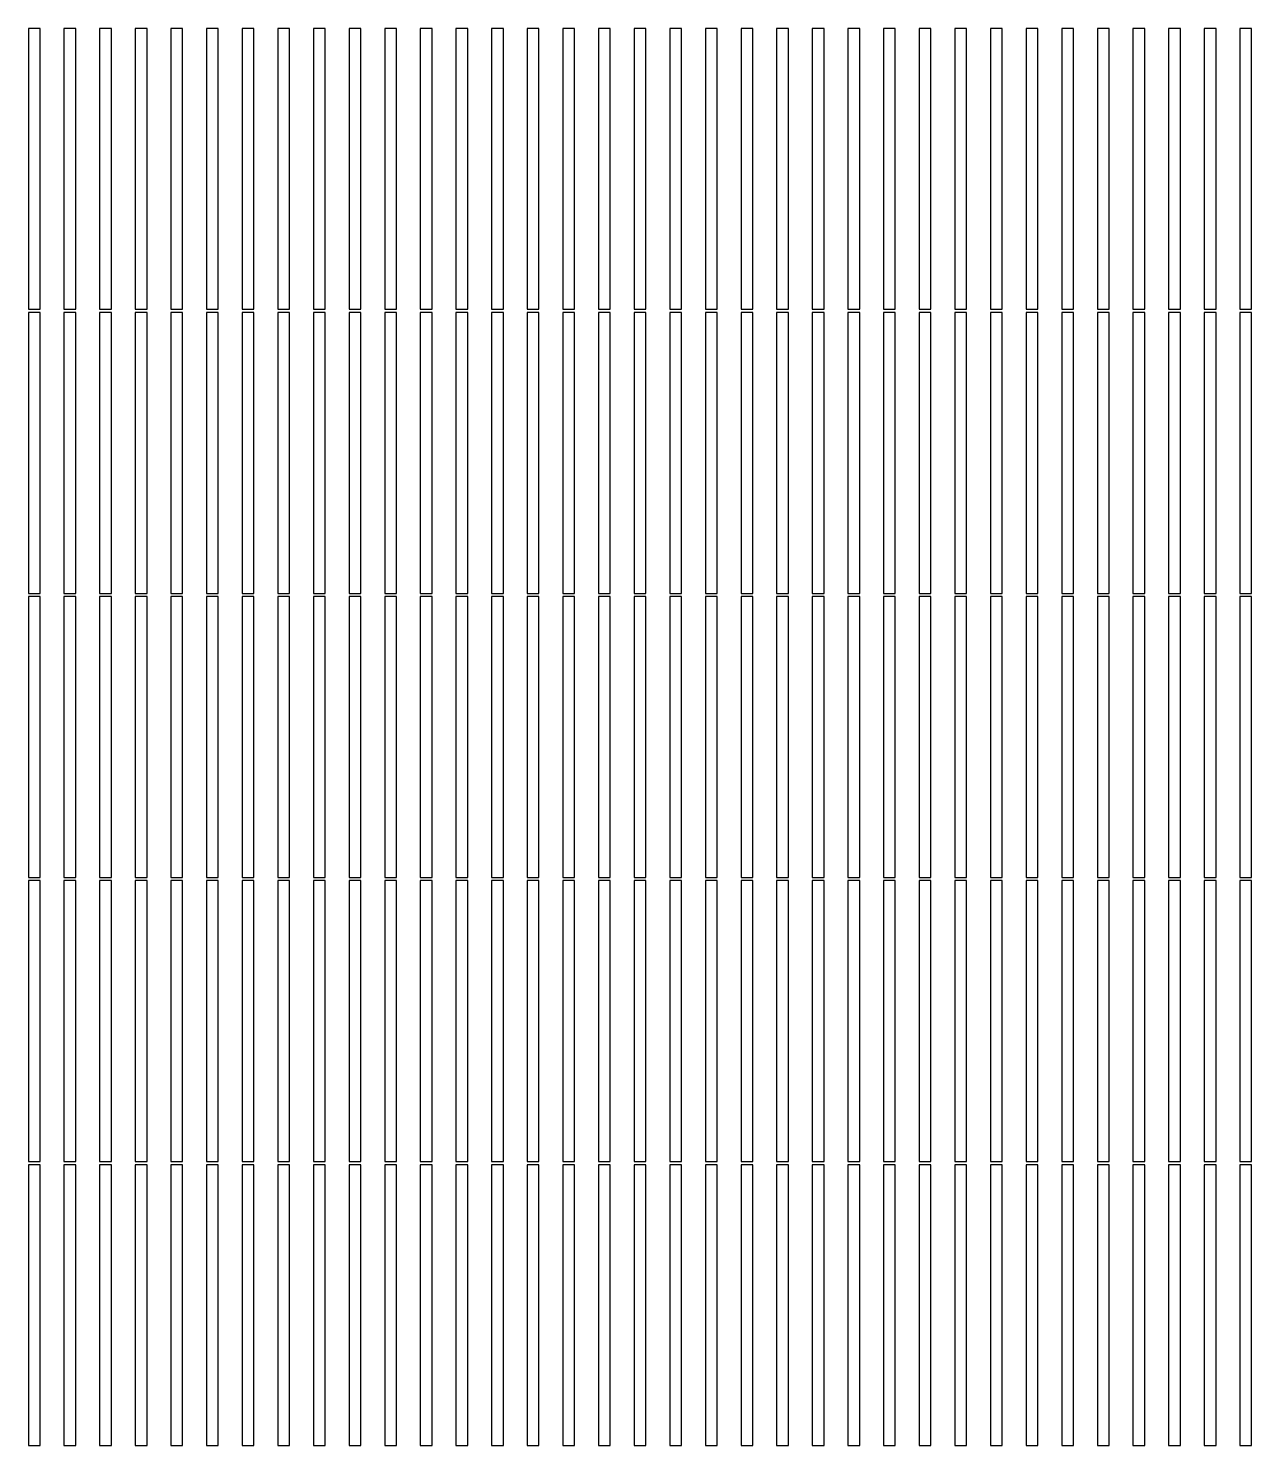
# Model space of a CAD drawing. Header units: metres. Extents: x 570524 to 572472, y 4163279 to 4164690.
# Drawn here: x 571721.6 to 571958.5, y 4164114.5 to 4164389.1 of the extents above; entities that cross this region are included whole.
import ezdxf

# ---------------------------------------------------------------- set-up
doc = ezdxf.new("R2010")
doc.units = ezdxf.units.M

msp = doc.modelspace()

# ---------------------------------------------------------------- linework, layer by layer
at = {"layer": 'PV_TABLE'}
for p, q in [((571723.839, 4164389.075), (571721.561, 4164389.075)), ((571721.561, 4164389.075), (571721.561, 4164334.645)), ((571723.839, 4164334.645), (571723.839, 4164389.075)), ((571730.739, 4164389.075), (571728.461, 4164389.075)), ((571728.461, 4164389.075), (571728.461, 4164334.645)), ((571730.739, 4164334.645), (571730.739, 4164389.075)), ((571737.649, 4164389.075), (571735.371, 4164389.075)), ((571735.371, 4164389.075), (571735.371, 4164334.645)), ((571737.649, 4164334.645), (571737.649, 4164389.075)), ((571744.549, 4164389.075), (571742.271, 4164389.075)), ((571742.271, 4164389.075), (571742.271, 4164334.645)), ((571744.549, 4164334.645), (571744.549, 4164389.075)), ((571751.449, 4164389.075), (571749.171, 4164389.075)), ((571749.171, 4164389.075), (571749.171, 4164334.645)), ((571751.449, 4164334.645), (571751.449, 4164389.075)), ((571758.349, 4164389.075), (571756.071, 4164389.075)), ((571756.071, 4164389.075), (571756.071, 4164334.645)), ((571758.349, 4164334.645), (571758.349, 4164389.075)), ((571765.259, 4164389.075), (571762.981, 4164389.075)), ((571762.981, 4164389.075), (571762.981, 4164334.645)), ((571765.259, 4164334.645), (571765.259, 4164389.075)), ((571772.159, 4164389.075), (571769.881, 4164389.075)), ((571769.881, 4164389.075), (571769.881, 4164334.645)), ((571772.159, 4164334.645), (571772.159, 4164389.075)), ((571779.059, 4164389.075), (571776.781, 4164389.075)), ((571776.781, 4164389.075), (571776.781, 4164334.645)), ((571779.059, 4164334.645), (571779.059, 4164389.075)), ((571785.969, 4164389.075), (571783.691, 4164389.075)), ((571783.691, 4164389.075), (571783.691, 4164334.645)), ((571785.969, 4164334.645), (571785.969, 4164389.075)), ((571792.869, 4164389.075), (571790.591, 4164389.075)), ((571790.591, 4164389.075), (571790.591, 4164334.645)), ((571792.869, 4164334.645), (571792.869, 4164389.075)), ((571799.769, 4164389.075), (571797.491, 4164389.075)), ((571797.491, 4164389.075), (571797.491, 4164334.645)), ((571799.769, 4164334.645), (571799.769, 4164389.075)), ((571806.679, 4164389.075), (571804.401, 4164389.075)), ((571804.401, 4164389.075), (571804.401, 4164334.645)), ((571806.679, 4164334.645), (571806.679, 4164389.075)), ((571813.579, 4164389.075), (571811.301, 4164389.075)), ((571811.301, 4164389.075), (571811.301, 4164334.645)), ((571813.579, 4164334.645), (571813.579, 4164389.075)), ((571820.479, 4164389.075), (571818.201, 4164389.075)), ((571818.201, 4164389.075), (571818.201, 4164334.645)), ((571820.479, 4164334.645), (571820.479, 4164389.075)), ((571827.379, 4164389.075), (571825.101, 4164389.075)), ((571825.101, 4164389.075), (571825.101, 4164334.645)), ((571827.379, 4164334.645), (571827.379, 4164389.075)), ((571834.289, 4164389.075), (571832.011, 4164389.075)), ((571832.011, 4164389.075), (571832.011, 4164334.645)), ((571834.289, 4164334.645), (571834.289, 4164389.075)), ((571841.189, 4164389.075), (571838.911, 4164389.075)), ((571838.911, 4164389.075), (571838.911, 4164334.645)), ((571841.189, 4164334.645), (571841.189, 4164389.075)), ((571848.089, 4164389.075), (571845.811, 4164389.075)), ((571845.811, 4164389.075), (571845.811, 4164334.645)), ((571848.089, 4164334.645), (571848.089, 4164389.075)), ((571854.999, 4164389.075), (571852.721, 4164389.075)), ((571852.721, 4164389.075), (571852.721, 4164334.645)), ((571854.999, 4164334.645), (571854.999, 4164389.075)), ((571861.899, 4164389.075), (571859.621, 4164389.075)), ((571859.621, 4164389.075), (571859.621, 4164334.645)), ((571861.899, 4164334.645), (571861.899, 4164389.075)), ((571868.799, 4164389.075), (571866.521, 4164389.075)), ((571866.521, 4164389.075), (571866.521, 4164334.645)), ((571868.799, 4164334.645), (571868.799, 4164389.075)), ((571875.709, 4164389.075), (571873.431, 4164389.075)), ((571873.431, 4164389.075), (571873.431, 4164334.645)), ((571875.709, 4164334.645), (571875.709, 4164389.075)), ((571882.609, 4164389.075), (571880.331, 4164389.075)), ((571880.331, 4164389.075), (571880.331, 4164334.645)), ((571882.609, 4164334.645), (571882.609, 4164389.075)), ((571889.509, 4164389.075), (571887.231, 4164389.075)), ((571887.231, 4164389.075), (571887.231, 4164334.645)), ((571889.509, 4164334.645), (571889.509, 4164389.075)), ((571896.409, 4164389.075), (571894.131, 4164389.075)), ((571894.131, 4164389.075), (571894.131, 4164334.645)), ((571896.409, 4164334.645), (571896.409, 4164389.075)), ((571903.319, 4164389.075), (571901.041, 4164389.075)), ((571901.041, 4164389.075), (571901.041, 4164334.645)), ((571903.319, 4164334.645), (571903.319, 4164389.075)), ((571910.219, 4164389.075), (571907.941, 4164389.075)), ((571907.941, 4164389.075), (571907.941, 4164334.645)), ((571910.219, 4164334.645), (571910.219, 4164389.075)), ((571917.119, 4164389.075), (571914.841, 4164389.075)), ((571914.841, 4164389.075), (571914.841, 4164334.645)), ((571917.119, 4164334.645), (571917.119, 4164389.075)), ((571924.029, 4164389.075), (571921.751, 4164389.075)), ((571921.751, 4164389.075), (571921.751, 4164334.645)), ((571924.029, 4164334.645), (571924.029, 4164389.075)), ((571930.929, 4164389.075), (571928.651, 4164389.075)), ((571928.651, 4164389.075), (571928.651, 4164334.645)), ((571930.929, 4164334.645), (571930.929, 4164389.075)), ((571937.829, 4164389.075), (571935.551, 4164389.075)), ((571935.551, 4164389.075), (571935.551, 4164334.645)), ((571937.829, 4164334.645), (571937.829, 4164389.075)), ((571944.739, 4164389.075), (571942.461, 4164389.075)), ((571942.461, 4164389.075), (571942.461, 4164334.645)), ((571944.739, 4164334.645), (571944.739, 4164389.075)), ((571951.639, 4164389.075), (571949.361, 4164389.075)), ((571949.361, 4164389.075), (571949.361, 4164334.645)), ((571951.639, 4164334.645), (571951.639, 4164389.075)), ((571958.539, 4164389.075), (571956.261, 4164389.075)), ((571956.261, 4164389.075), (571956.261, 4164334.645)), ((571958.539, 4164334.645), (571958.539, 4164389.075)), ((571721.561, 4164334.645), (571723.839, 4164334.645)), ((571723.839, 4164334.045), (571721.561, 4164334.045)), ((571721.561, 4164334.045), (571721.561, 4164279.615)), ((571723.839, 4164279.615), (571723.839, 4164334.045)), ((571728.461, 4164334.645), (571730.739, 4164334.645)), ((571730.739, 4164334.045), (571728.461, 4164334.045)), ((571728.461, 4164334.045), (571728.461, 4164279.615)), ((571730.739, 4164279.615), (571730.739, 4164334.045)), ((571735.371, 4164334.645), (571737.649, 4164334.645)), ((571737.649, 4164334.045), (571735.371, 4164334.045)), ((571735.371, 4164334.045), (571735.371, 4164279.615)), ((571737.649, 4164279.615), (571737.649, 4164334.045)), ((571742.271, 4164334.645), (571744.549, 4164334.645)), ((571744.549, 4164334.045), (571742.271, 4164334.045)), ((571742.271, 4164334.045), (571742.271, 4164279.615)), ((571744.549, 4164279.615), (571744.549, 4164334.045)), ((571749.171, 4164334.645), (571751.449, 4164334.645)), ((571751.449, 4164334.045), (571749.171, 4164334.045)), ((571749.171, 4164334.045), (571749.171, 4164279.615)), ((571751.449, 4164279.615), (571751.449, 4164334.045)), ((571756.071, 4164334.645), (571758.349, 4164334.645)), ((571758.349, 4164334.045), (571756.071, 4164334.045)), ((571756.071, 4164334.045), (571756.071, 4164279.615)), ((571758.349, 4164279.615), (571758.349, 4164334.045)), ((571762.981, 4164334.645), (571765.259, 4164334.645)), ((571765.259, 4164334.045), (571762.981, 4164334.045)), ((571762.981, 4164334.045), (571762.981, 4164279.615)), ((571765.259, 4164279.615), (571765.259, 4164334.045)), ((571769.881, 4164334.645), (571772.159, 4164334.645)), ((571772.159, 4164334.045), (571769.881, 4164334.045)), ((571769.881, 4164334.045), (571769.881, 4164279.615)), ((571772.159, 4164279.615), (571772.159, 4164334.045)), ((571776.781, 4164334.645), (571779.059, 4164334.645)), ((571779.059, 4164334.045), (571776.781, 4164334.045)), ((571776.781, 4164334.045), (571776.781, 4164279.615)), ((571779.059, 4164279.615), (571779.059, 4164334.045)), ((571783.691, 4164334.645), (571785.969, 4164334.645)), ((571785.969, 4164334.045), (571783.691, 4164334.045)), ((571783.691, 4164334.045), (571783.691, 4164279.615)), ((571785.969, 4164279.615), (571785.969, 4164334.045)), ((571790.591, 4164334.645), (571792.869, 4164334.645)), ((571792.869, 4164334.045), (571790.591, 4164334.045)), ((571790.591, 4164334.045), (571790.591, 4164279.615)), ((571792.869, 4164279.615), (571792.869, 4164334.045)), ((571797.491, 4164334.645), (571799.769, 4164334.645)), ((571799.769, 4164334.045), (571797.491, 4164334.045)), ((571797.491, 4164334.045), (571797.491, 4164279.615)), ((571799.769, 4164279.615), (571799.769, 4164334.045)), ((571804.401, 4164334.645), (571806.679, 4164334.645)), ((571806.679, 4164334.045), (571804.401, 4164334.045)), ((571804.401, 4164334.045), (571804.401, 4164279.615)), ((571806.679, 4164279.615), (571806.679, 4164334.045)), ((571811.301, 4164334.645), (571813.579, 4164334.645)), ((571813.579, 4164334.045), (571811.301, 4164334.045)), ((571811.301, 4164334.045), (571811.301, 4164279.615)), ((571813.579, 4164279.615), (571813.579, 4164334.045)), ((571818.201, 4164334.645), (571820.479, 4164334.645)), ((571820.479, 4164334.045), (571818.201, 4164334.045)), ((571818.201, 4164334.045), (571818.201, 4164279.615)), ((571820.479, 4164279.615), (571820.479, 4164334.045)), ((571825.101, 4164334.645), (571827.379, 4164334.645)), ((571827.379, 4164334.045), (571825.101, 4164334.045)), ((571825.101, 4164334.045), (571825.101, 4164279.615)), ((571827.379, 4164279.615), (571827.379, 4164334.045)), ((571832.011, 4164334.645), (571834.289, 4164334.645)), ((571834.289, 4164334.045), (571832.011, 4164334.045)), ((571832.011, 4164334.045), (571832.011, 4164279.615)), ((571834.289, 4164279.615), (571834.289, 4164334.045)), ((571838.911, 4164334.645), (571841.189, 4164334.645)), ((571841.189, 4164334.045), (571838.911, 4164334.045)), ((571838.911, 4164334.045), (571838.911, 4164279.615)), ((571841.189, 4164279.615), (571841.189, 4164334.045)), ((571845.811, 4164334.645), (571848.089, 4164334.645)), ((571848.089, 4164334.045), (571845.811, 4164334.045)), ((571845.811, 4164334.045), (571845.811, 4164279.615)), ((571848.089, 4164279.615), (571848.089, 4164334.045)), ((571852.721, 4164334.645), (571854.999, 4164334.645)), ((571854.999, 4164334.045), (571852.721, 4164334.045)), ((571852.721, 4164334.045), (571852.721, 4164279.615)), ((571854.999, 4164279.615), (571854.999, 4164334.045)), ((571859.621, 4164334.645), (571861.899, 4164334.645)), ((571861.899, 4164334.045), (571859.621, 4164334.045)), ((571859.621, 4164334.045), (571859.621, 4164279.615)), ((571861.899, 4164279.615), (571861.899, 4164334.045)), ((571866.521, 4164334.645), (571868.799, 4164334.645)), ((571868.799, 4164334.045), (571866.521, 4164334.045)), ((571866.521, 4164334.045), (571866.521, 4164279.615)), ((571868.799, 4164279.615), (571868.799, 4164334.045)), ((571873.431, 4164334.645), (571875.709, 4164334.645)), ((571875.709, 4164334.045), (571873.431, 4164334.045)), ((571873.431, 4164334.045), (571873.431, 4164279.615)), ((571875.709, 4164279.615), (571875.709, 4164334.045)), ((571880.331, 4164334.645), (571882.609, 4164334.645)), ((571882.609, 4164334.045), (571880.331, 4164334.045)), ((571880.331, 4164334.045), (571880.331, 4164279.615)), ((571882.609, 4164279.615), (571882.609, 4164334.045)), ((571887.231, 4164334.645), (571889.509, 4164334.645)), ((571889.509, 4164334.045), (571887.231, 4164334.045)), ((571887.231, 4164334.045), (571887.231, 4164279.615)), ((571889.509, 4164279.615), (571889.509, 4164334.045)), ((571894.131, 4164334.645), (571896.409, 4164334.645)), ((571896.409, 4164334.045), (571894.131, 4164334.045)), ((571894.131, 4164334.045), (571894.131, 4164279.615)), ((571896.409, 4164279.615), (571896.409, 4164334.045)), ((571901.041, 4164334.645), (571903.319, 4164334.645)), ((571903.319, 4164334.045), (571901.041, 4164334.045)), ((571901.041, 4164334.045), (571901.041, 4164279.615)), ((571903.319, 4164279.615), (571903.319, 4164334.045)), ((571907.941, 4164334.645), (571910.219, 4164334.645)), ((571910.219, 4164334.045), (571907.941, 4164334.045)), ((571907.941, 4164334.045), (571907.941, 4164279.615)), ((571910.219, 4164279.615), (571910.219, 4164334.045)), ((571914.841, 4164334.645), (571917.119, 4164334.645)), ((571917.119, 4164334.045), (571914.841, 4164334.045)), ((571914.841, 4164334.045), (571914.841, 4164279.615)), ((571917.119, 4164279.615), (571917.119, 4164334.045)), ((571921.751, 4164334.645), (571924.029, 4164334.645)), ((571924.029, 4164334.045), (571921.751, 4164334.045)), ((571921.751, 4164334.045), (571921.751, 4164279.615)), ((571924.029, 4164279.615), (571924.029, 4164334.045)), ((571928.651, 4164334.645), (571930.929, 4164334.645)), ((571930.929, 4164334.045), (571928.651, 4164334.045)), ((571928.651, 4164334.045), (571928.651, 4164279.615)), ((571930.929, 4164279.615), (571930.929, 4164334.045)), ((571935.551, 4164334.645), (571937.829, 4164334.645)), ((571937.829, 4164334.045), (571935.551, 4164334.045)), ((571935.551, 4164334.045), (571935.551, 4164279.615)), ((571937.829, 4164279.615), (571937.829, 4164334.045)), ((571942.461, 4164334.645), (571944.739, 4164334.645)), ((571944.739, 4164334.045), (571942.461, 4164334.045)), ((571942.461, 4164334.045), (571942.461, 4164279.615)), ((571944.739, 4164279.615), (571944.739, 4164334.045)), ((571949.361, 4164334.645), (571951.639, 4164334.645)), ((571951.639, 4164334.045), (571949.361, 4164334.045)), ((571949.361, 4164334.045), (571949.361, 4164279.615)), ((571951.639, 4164279.615), (571951.639, 4164334.045)), ((571956.261, 4164334.645), (571958.539, 4164334.645)), ((571958.539, 4164334.045), (571956.261, 4164334.045)), ((571956.261, 4164334.045), (571956.261, 4164279.615)), ((571958.539, 4164279.615), (571958.539, 4164334.045)), ((571721.561, 4164279.615), (571723.839, 4164279.615)), ((571723.839, 4164279.015), (571721.561, 4164279.015)), ((571721.561, 4164279.015), (571721.561, 4164224.585)), ((571723.839, 4164224.585), (571723.839, 4164279.015)), ((571728.461, 4164279.615), (571730.739, 4164279.615)), ((571730.739, 4164279.015), (571728.461, 4164279.015)), ((571728.461, 4164279.015), (571728.461, 4164224.585)), ((571730.739, 4164224.585), (571730.739, 4164279.015)), ((571735.371, 4164279.615), (571737.649, 4164279.615)), ((571737.649, 4164279.015), (571735.371, 4164279.015)), ((571735.371, 4164279.015), (571735.371, 4164224.585)), ((571737.649, 4164224.585), (571737.649, 4164279.015)), ((571742.271, 4164279.615), (571744.549, 4164279.615)), ((571744.549, 4164279.015), (571742.271, 4164279.015)), ((571742.271, 4164279.015), (571742.271, 4164224.585)), ((571744.549, 4164224.585), (571744.549, 4164279.015)), ((571749.171, 4164279.615), (571751.449, 4164279.615)), ((571751.449, 4164279.015), (571749.171, 4164279.015)), ((571749.171, 4164279.015), (571749.171, 4164224.585)), ((571751.449, 4164224.585), (571751.449, 4164279.015)), ((571756.071, 4164279.615), (571758.349, 4164279.615)), ((571758.349, 4164279.015), (571756.071, 4164279.015)), ((571756.071, 4164279.015), (571756.071, 4164224.585)), ((571758.349, 4164224.585), (571758.349, 4164279.015)), ((571762.981, 4164279.615), (571765.259, 4164279.615)), ((571765.259, 4164279.015), (571762.981, 4164279.015)), ((571762.981, 4164279.015), (571762.981, 4164224.585)), ((571765.259, 4164224.585), (571765.259, 4164279.015)), ((571769.881, 4164279.615), (571772.159, 4164279.615)), ((571772.159, 4164279.015), (571769.881, 4164279.015)), ((571769.881, 4164279.015), (571769.881, 4164224.585)), ((571772.159, 4164224.585), (571772.159, 4164279.015)), ((571776.781, 4164279.615), (571779.059, 4164279.615)), ((571779.059, 4164279.015), (571776.781, 4164279.015)), ((571776.781, 4164279.015), (571776.781, 4164224.585)), ((571779.059, 4164224.585), (571779.059, 4164279.015)), ((571783.691, 4164279.615), (571785.969, 4164279.615)), ((571785.969, 4164279.015), (571783.691, 4164279.015)), ((571783.691, 4164279.015), (571783.691, 4164224.585)), ((571785.969, 4164224.585), (571785.969, 4164279.015)), ((571790.591, 4164279.615), (571792.869, 4164279.615)), ((571792.869, 4164279.015), (571790.591, 4164279.015)), ((571790.591, 4164279.015), (571790.591, 4164224.585)), ((571792.869, 4164224.585), (571792.869, 4164279.015)), ((571797.491, 4164279.615), (571799.769, 4164279.615)), ((571799.769, 4164279.015), (571797.491, 4164279.015)), ((571797.491, 4164279.015), (571797.491, 4164224.585)), ((571799.769, 4164224.585), (571799.769, 4164279.015)), ((571804.401, 4164279.615), (571806.679, 4164279.615)), ((571806.679, 4164279.015), (571804.401, 4164279.015)), ((571804.401, 4164279.015), (571804.401, 4164224.585)), ((571806.679, 4164224.585), (571806.679, 4164279.015)), ((571811.301, 4164279.615), (571813.579, 4164279.615)), ((571813.579, 4164279.015), (571811.301, 4164279.015)), ((571811.301, 4164279.015), (571811.301, 4164224.585)), ((571813.579, 4164224.585), (571813.579, 4164279.015)), ((571818.201, 4164279.615), (571820.479, 4164279.615)), ((571820.479, 4164279.015), (571818.201, 4164279.015)), ((571818.201, 4164279.015), (571818.201, 4164224.585)), ((571820.479, 4164224.585), (571820.479, 4164279.015)), ((571825.101, 4164279.615), (571827.379, 4164279.615)), ((571827.379, 4164279.015), (571825.101, 4164279.015)), ((571825.101, 4164279.015), (571825.101, 4164224.585)), ((571827.379, 4164224.585), (571827.379, 4164279.015)), ((571832.011, 4164279.615), (571834.289, 4164279.615)), ((571834.289, 4164279.015), (571832.011, 4164279.015)), ((571832.011, 4164279.015), (571832.011, 4164224.585)), ((571834.289, 4164224.585), (571834.289, 4164279.015)), ((571838.911, 4164279.615), (571841.189, 4164279.615)), ((571841.189, 4164279.015), (571838.911, 4164279.015)), ((571838.911, 4164279.015), (571838.911, 4164224.585)), ((571841.189, 4164224.585), (571841.189, 4164279.015)), ((571845.811, 4164279.615), (571848.089, 4164279.615)), ((571848.089, 4164279.015), (571845.811, 4164279.015)), ((571845.811, 4164279.015), (571845.811, 4164224.585)), ((571848.089, 4164224.585), (571848.089, 4164279.015)), ((571852.721, 4164279.615), (571854.999, 4164279.615)), ((571854.999, 4164279.015), (571852.721, 4164279.015)), ((571852.721, 4164279.015), (571852.721, 4164224.585)), ((571854.999, 4164224.585), (571854.999, 4164279.015)), ((571859.621, 4164279.615), (571861.899, 4164279.615)), ((571861.899, 4164279.015), (571859.621, 4164279.015)), ((571859.621, 4164279.015), (571859.621, 4164224.585)), ((571861.899, 4164224.585), (571861.899, 4164279.015)), ((571866.521, 4164279.615), (571868.799, 4164279.615)), ((571868.799, 4164279.015), (571866.521, 4164279.015)), ((571866.521, 4164279.015), (571866.521, 4164224.585)), ((571868.799, 4164224.585), (571868.799, 4164279.015)), ((571873.431, 4164279.615), (571875.709, 4164279.615)), ((571875.709, 4164279.015), (571873.431, 4164279.015)), ((571873.431, 4164279.015), (571873.431, 4164224.585)), ((571875.709, 4164224.585), (571875.709, 4164279.015)), ((571880.331, 4164279.615), (571882.609, 4164279.615)), ((571882.609, 4164279.015), (571880.331, 4164279.015)), ((571880.331, 4164279.015), (571880.331, 4164224.585)), ((571882.609, 4164224.585), (571882.609, 4164279.015)), ((571887.231, 4164279.615), (571889.509, 4164279.615)), ((571889.509, 4164279.015), (571887.231, 4164279.015)), ((571887.231, 4164279.015), (571887.231, 4164224.585)), ((571889.509, 4164224.585), (571889.509, 4164279.015)), ((571894.131, 4164279.615), (571896.409, 4164279.615)), ((571896.409, 4164279.015), (571894.131, 4164279.015)), ((571894.131, 4164279.015), (571894.131, 4164224.585)), ((571896.409, 4164224.585), (571896.409, 4164279.015)), ((571901.041, 4164279.615), (571903.319, 4164279.615)), ((571903.319, 4164279.015), (571901.041, 4164279.015)), ((571901.041, 4164279.015), (571901.041, 4164224.585)), ((571903.319, 4164224.585), (571903.319, 4164279.015)), ((571907.941, 4164279.615), (571910.219, 4164279.615)), ((571910.219, 4164279.015), (571907.941, 4164279.015)), ((571907.941, 4164279.015), (571907.941, 4164224.585)), ((571910.219, 4164224.585), (571910.219, 4164279.015)), ((571914.841, 4164279.615), (571917.119, 4164279.615)), ((571917.119, 4164279.015), (571914.841, 4164279.015)), ((571914.841, 4164279.015), (571914.841, 4164224.585)), ((571917.119, 4164224.585), (571917.119, 4164279.015)), ((571921.751, 4164279.615), (571924.029, 4164279.615)), ((571924.029, 4164279.015), (571921.751, 4164279.015)), ((571921.751, 4164279.015), (571921.751, 4164224.585)), ((571924.029, 4164224.585), (571924.029, 4164279.015)), ((571928.651, 4164279.615), (571930.929, 4164279.615)), ((571930.929, 4164279.015), (571928.651, 4164279.015)), ((571928.651, 4164279.015), (571928.651, 4164224.585)), ((571930.929, 4164224.585), (571930.929, 4164279.015)), ((571935.551, 4164279.615), (571937.829, 4164279.615)), ((571937.829, 4164279.015), (571935.551, 4164279.015)), ((571935.551, 4164279.015), (571935.551, 4164224.585)), ((571937.829, 4164224.585), (571937.829, 4164279.015)), ((571942.461, 4164279.615), (571944.739, 4164279.615)), ((571944.739, 4164279.015), (571942.461, 4164279.015)), ((571942.461, 4164279.015), (571942.461, 4164224.585)), ((571944.739, 4164224.585), (571944.739, 4164279.015)), ((571949.361, 4164279.615), (571951.639, 4164279.615)), ((571951.639, 4164279.015), (571949.361, 4164279.015)), ((571949.361, 4164279.015), (571949.361, 4164224.585)), ((571951.639, 4164224.585), (571951.639, 4164279.015)), ((571956.261, 4164279.615), (571958.539, 4164279.615)), ((571958.539, 4164279.015), (571956.261, 4164279.015)), ((571956.261, 4164279.015), (571956.261, 4164224.585)), ((571958.539, 4164224.585), (571958.539, 4164279.015)), ((571721.561, 4164224.585), (571723.839, 4164224.585)), ((571728.461, 4164224.585), (571730.739, 4164224.585)), ((571735.371, 4164224.585), (571737.649, 4164224.585)), ((571742.271, 4164224.585), (571744.549, 4164224.585)), ((571749.171, 4164224.585), (571751.449, 4164224.585)), ((571756.071, 4164224.585), (571758.349, 4164224.585)), ((571762.981, 4164224.585), (571765.259, 4164224.585)), ((571769.881, 4164224.585), (571772.159, 4164224.585)), ((571776.781, 4164224.585), (571779.059, 4164224.585)), ((571783.691, 4164224.585), (571785.969, 4164224.585)), ((571790.591, 4164224.585), (571792.869, 4164224.585)), ((571797.491, 4164224.585), (571799.769, 4164224.585)), ((571804.401, 4164224.585), (571806.679, 4164224.585)), ((571811.301, 4164224.585), (571813.579, 4164224.585)), ((571818.201, 4164224.585), (571820.479, 4164224.585)), ((571825.101, 4164224.585), (571827.379, 4164224.585)), ((571832.011, 4164224.585), (571834.289, 4164224.585)), ((571838.911, 4164224.585), (571841.189, 4164224.585)), ((571845.811, 4164224.585), (571848.089, 4164224.585)), ((571852.721, 4164224.585), (571854.999, 4164224.585)), ((571859.621, 4164224.585), (571861.899, 4164224.585)), ((571866.521, 4164224.585), (571868.799, 4164224.585)), ((571873.431, 4164224.585), (571875.709, 4164224.585)), ((571880.331, 4164224.585), (571882.609, 4164224.585)), ((571887.231, 4164224.585), (571889.509, 4164224.585)), ((571894.131, 4164224.585), (571896.409, 4164224.585)), ((571901.041, 4164224.585), (571903.319, 4164224.585)), ((571907.941, 4164224.585), (571910.219, 4164224.585)), ((571914.841, 4164224.585), (571917.119, 4164224.585)), ((571921.751, 4164224.585), (571924.029, 4164224.585)), ((571928.651, 4164224.585), (571930.929, 4164224.585)), ((571935.551, 4164224.585), (571937.829, 4164224.585)), ((571942.461, 4164224.585), (571944.739, 4164224.585)), ((571949.361, 4164224.585), (571951.639, 4164224.585)), ((571956.261, 4164224.585), (571958.539, 4164224.585)), ((571723.839, 4164223.975), (571721.561, 4164223.975)), ((571721.561, 4164223.975), (571721.561, 4164169.545)), ((571723.839, 4164169.545), (571723.839, 4164223.975)), ((571730.739, 4164223.975), (571728.461, 4164223.975)), ((571728.461, 4164223.975), (571728.461, 4164169.545)), ((571730.739, 4164169.545), (571730.739, 4164223.975)), ((571737.649, 4164223.975), (571735.371, 4164223.975)), ((571735.371, 4164223.975), (571735.371, 4164169.545)), ((571737.649, 4164169.545), (571737.649, 4164223.975)), ((571744.549, 4164223.975), (571742.271, 4164223.975)), ((571742.271, 4164223.975), (571742.271, 4164169.545)), ((571744.549, 4164169.545), (571744.549, 4164223.975)), ((571751.449, 4164223.975), (571749.171, 4164223.975)), ((571749.171, 4164223.975), (571749.171, 4164169.545)), ((571751.449, 4164169.545), (571751.449, 4164223.975)), ((571758.349, 4164223.975), (571756.071, 4164223.975)), ((571756.071, 4164223.975), (571756.071, 4164169.545)), ((571758.349, 4164169.545), (571758.349, 4164223.975)), ((571765.259, 4164223.975), (571762.981, 4164223.975)), ((571762.981, 4164223.975), (571762.981, 4164169.545)), ((571765.259, 4164169.545), (571765.259, 4164223.975)), ((571772.159, 4164223.975), (571769.881, 4164223.975)), ((571769.881, 4164223.975), (571769.881, 4164169.545)), ((571772.159, 4164169.545), (571772.159, 4164223.975)), ((571779.059, 4164223.975), (571776.781, 4164223.975)), ((571776.781, 4164223.975), (571776.781, 4164169.545)), ((571779.059, 4164169.545), (571779.059, 4164223.975)), ((571785.969, 4164223.975), (571783.691, 4164223.975)), ((571783.691, 4164223.975), (571783.691, 4164169.545)), ((571785.969, 4164169.545), (571785.969, 4164223.975)), ((571792.869, 4164223.975), (571790.591, 4164223.975)), ((571790.591, 4164223.975), (571790.591, 4164169.545)), ((571792.869, 4164169.545), (571792.869, 4164223.975)), ((571799.769, 4164223.975), (571797.491, 4164223.975)), ((571797.491, 4164223.975), (571797.491, 4164169.545)), ((571799.769, 4164169.545), (571799.769, 4164223.975)), ((571806.679, 4164223.975), (571804.401, 4164223.975)), ((571804.401, 4164223.975), (571804.401, 4164169.545)), ((571806.679, 4164169.545), (571806.679, 4164223.975)), ((571813.579, 4164223.975), (571811.301, 4164223.975)), ((571811.301, 4164223.975), (571811.301, 4164169.545)), ((571813.579, 4164169.545), (571813.579, 4164223.975)), ((571820.479, 4164223.975), (571818.201, 4164223.975)), ((571818.201, 4164223.975), (571818.201, 4164169.545)), ((571820.479, 4164169.545), (571820.479, 4164223.975)), ((571827.379, 4164223.975), (571825.101, 4164223.975)), ((571825.101, 4164223.975), (571825.101, 4164169.545)), ((571827.379, 4164169.545), (571827.379, 4164223.975)), ((571834.289, 4164223.975), (571832.011, 4164223.975)), ((571832.011, 4164223.975), (571832.011, 4164169.545)), ((571834.289, 4164169.545), (571834.289, 4164223.975)), ((571841.189, 4164223.975), (571838.911, 4164223.975)), ((571838.911, 4164223.975), (571838.911, 4164169.545)), ((571841.189, 4164169.545), (571841.189, 4164223.975)), ((571848.089, 4164223.975), (571845.811, 4164223.975)), ((571845.811, 4164223.975), (571845.811, 4164169.545)), ((571848.089, 4164169.545), (571848.089, 4164223.975)), ((571854.999, 4164223.975), (571852.721, 4164223.975)), ((571852.721, 4164223.975), (571852.721, 4164169.545)), ((571854.999, 4164169.545), (571854.999, 4164223.975)), ((571861.899, 4164223.975), (571859.621, 4164223.975)), ((571859.621, 4164223.975), (571859.621, 4164169.545)), ((571861.899, 4164169.545), (571861.899, 4164223.975)), ((571868.799, 4164223.975), (571866.521, 4164223.975)), ((571866.521, 4164223.975), (571866.521, 4164169.545)), ((571868.799, 4164169.545), (571868.799, 4164223.975)), ((571875.709, 4164223.975), (571873.431, 4164223.975)), ((571873.431, 4164223.975), (571873.431, 4164169.545)), ((571875.709, 4164169.545), (571875.709, 4164223.975)), ((571882.609, 4164223.975), (571880.331, 4164223.975)), ((571880.331, 4164223.975), (571880.331, 4164169.545)), ((571882.609, 4164169.545), (571882.609, 4164223.975)), ((571889.509, 4164223.975), (571887.231, 4164223.975)), ((571887.231, 4164223.975), (571887.231, 4164169.545)), ((571889.509, 4164169.545), (571889.509, 4164223.975)), ((571896.409, 4164223.975), (571894.131, 4164223.975)), ((571894.131, 4164223.975), (571894.131, 4164169.545)), ((571896.409, 4164169.545), (571896.409, 4164223.975)), ((571903.319, 4164223.975), (571901.041, 4164223.975)), ((571901.041, 4164223.975), (571901.041, 4164169.545)), ((571903.319, 4164169.545), (571903.319, 4164223.975)), ((571910.219, 4164223.975), (571907.941, 4164223.975)), ((571907.941, 4164223.975), (571907.941, 4164169.545)), ((571910.219, 4164169.545), (571910.219, 4164223.975)), ((571917.119, 4164223.975), (571914.841, 4164223.975)), ((571914.841, 4164223.975), (571914.841, 4164169.545)), ((571917.119, 4164169.545), (571917.119, 4164223.975)), ((571924.029, 4164223.975), (571921.751, 4164223.975)), ((571921.751, 4164223.975), (571921.751, 4164169.545)), ((571924.029, 4164169.545), (571924.029, 4164223.975)), ((571930.929, 4164223.975), (571928.651, 4164223.975)), ((571928.651, 4164223.975), (571928.651, 4164169.545)), ((571930.929, 4164169.545), (571930.929, 4164223.975)), ((571937.829, 4164223.975), (571935.551, 4164223.975)), ((571935.551, 4164223.975), (571935.551, 4164169.545)), ((571937.829, 4164169.545), (571937.829, 4164223.975)), ((571944.739, 4164223.975), (571942.461, 4164223.975)), ((571942.461, 4164223.975), (571942.461, 4164169.545)), ((571944.739, 4164169.545), (571944.739, 4164223.975)), ((571951.639, 4164223.975), (571949.361, 4164223.975)), ((571949.361, 4164223.975), (571949.361, 4164169.545)), ((571951.639, 4164169.545), (571951.639, 4164223.975)), ((571958.539, 4164223.975), (571956.261, 4164223.975)), ((571956.261, 4164223.975), (571956.261, 4164169.545)), ((571958.539, 4164169.545), (571958.539, 4164223.975)), ((571721.561, 4164169.545), (571723.839, 4164169.545)), ((571728.461, 4164169.545), (571730.739, 4164169.545)), ((571735.371, 4164169.545), (571737.649, 4164169.545)), ((571742.271, 4164169.545), (571744.549, 4164169.545)), ((571749.171, 4164169.545), (571751.449, 4164169.545)), ((571756.071, 4164169.545), (571758.349, 4164169.545)), ((571762.981, 4164169.545), (571765.259, 4164169.545)), ((571769.881, 4164169.545), (571772.159, 4164169.545)), ((571776.781, 4164169.545), (571779.059, 4164169.545)), ((571783.691, 4164169.545), (571785.969, 4164169.545)), ((571790.591, 4164169.545), (571792.869, 4164169.545)), ((571797.491, 4164169.545), (571799.769, 4164169.545)), ((571804.401, 4164169.545), (571806.679, 4164169.545)), ((571811.301, 4164169.545), (571813.579, 4164169.545)), ((571818.201, 4164169.545), (571820.479, 4164169.545)), ((571825.101, 4164169.545), (571827.379, 4164169.545)), ((571832.011, 4164169.545), (571834.289, 4164169.545)), ((571838.911, 4164169.545), (571841.189, 4164169.545)), ((571845.811, 4164169.545), (571848.089, 4164169.545)), ((571852.721, 4164169.545), (571854.999, 4164169.545)), ((571859.621, 4164169.545), (571861.899, 4164169.545)), ((571866.521, 4164169.545), (571868.799, 4164169.545)), ((571873.431, 4164169.545), (571875.709, 4164169.545)), ((571880.331, 4164169.545), (571882.609, 4164169.545)), ((571887.231, 4164169.545), (571889.509, 4164169.545)), ((571894.131, 4164169.545), (571896.409, 4164169.545)), ((571901.041, 4164169.545), (571903.319, 4164169.545)), ((571907.941, 4164169.545), (571910.219, 4164169.545)), ((571914.841, 4164169.545), (571917.119, 4164169.545)), ((571921.751, 4164169.545), (571924.029, 4164169.545)), ((571928.651, 4164169.545), (571930.929, 4164169.545)), ((571935.551, 4164169.545), (571937.829, 4164169.545)), ((571942.461, 4164169.545), (571944.739, 4164169.545)), ((571949.361, 4164169.545), (571951.639, 4164169.545)), ((571956.261, 4164169.545), (571958.539, 4164169.545)), ((571723.839, 4164168.945), (571721.561, 4164168.945)), ((571721.561, 4164168.945), (571721.561, 4164114.515)), ((571723.839, 4164114.515), (571723.839, 4164168.945)), ((571730.739, 4164168.945), (571728.461, 4164168.945)), ((571728.461, 4164168.945), (571728.461, 4164114.515)), ((571730.739, 4164114.515), (571730.739, 4164168.945)), ((571737.649, 4164168.945), (571735.371, 4164168.945)), ((571735.371, 4164168.945), (571735.371, 4164114.515)), ((571737.649, 4164114.515), (571737.649, 4164168.945)), ((571744.549, 4164168.945), (571742.271, 4164168.945)), ((571742.271, 4164168.945), (571742.271, 4164114.515)), ((571744.549, 4164114.515), (571744.549, 4164168.945)), ((571751.449, 4164168.945), (571749.171, 4164168.945)), ((571749.171, 4164168.945), (571749.171, 4164114.515)), ((571751.449, 4164114.515), (571751.449, 4164168.945)), ((571758.349, 4164168.945), (571756.071, 4164168.945)), ((571756.071, 4164168.945), (571756.071, 4164114.515)), ((571758.349, 4164114.515), (571758.349, 4164168.945)), ((571765.259, 4164168.945), (571762.981, 4164168.945)), ((571762.981, 4164168.945), (571762.981, 4164114.515)), ((571765.259, 4164114.515), (571765.259, 4164168.945)), ((571772.159, 4164168.945), (571769.881, 4164168.945)), ((571769.881, 4164168.945), (571769.881, 4164114.515)), ((571772.159, 4164114.515), (571772.159, 4164168.945)), ((571779.059, 4164168.945), (571776.781, 4164168.945)), ((571776.781, 4164168.945), (571776.781, 4164114.515)), ((571779.059, 4164114.515), (571779.059, 4164168.945)), ((571785.969, 4164168.945), (571783.691, 4164168.945)), ((571783.691, 4164168.945), (571783.691, 4164114.515)), ((571785.969, 4164114.515), (571785.969, 4164168.945)), ((571792.869, 4164168.945), (571790.591, 4164168.945)), ((571790.591, 4164168.945), (571790.591, 4164114.515)), ((571792.869, 4164114.515), (571792.869, 4164168.945)), ((571799.769, 4164168.945), (571797.491, 4164168.945)), ((571797.491, 4164168.945), (571797.491, 4164114.515)), ((571799.769, 4164114.515), (571799.769, 4164168.945)), ((571806.679, 4164168.945), (571804.401, 4164168.945)), ((571804.401, 4164168.945), (571804.401, 4164114.515)), ((571806.679, 4164114.515), (571806.679, 4164168.945)), ((571813.579, 4164168.945), (571811.301, 4164168.945)), ((571811.301, 4164168.945), (571811.301, 4164114.515)), ((571813.579, 4164114.515), (571813.579, 4164168.945)), ((571820.479, 4164168.945), (571818.201, 4164168.945)), ((571818.201, 4164168.945), (571818.201, 4164114.515)), ((571820.479, 4164114.515), (571820.479, 4164168.945)), ((571827.379, 4164168.945), (571825.101, 4164168.945)), ((571825.101, 4164168.945), (571825.101, 4164114.515)), ((571827.379, 4164114.515), (571827.379, 4164168.945)), ((571834.289, 4164168.945), (571832.011, 4164168.945)), ((571832.011, 4164168.945), (571832.011, 4164114.515)), ((571834.289, 4164114.515), (571834.289, 4164168.945)), ((571841.189, 4164168.945), (571838.911, 4164168.945)), ((571838.911, 4164168.945), (571838.911, 4164114.515)), ((571841.189, 4164114.515), (571841.189, 4164168.945)), ((571848.089, 4164168.945), (571845.811, 4164168.945)), ((571845.811, 4164168.945), (571845.811, 4164114.515)), ((571848.089, 4164114.515), (571848.089, 4164168.945)), ((571854.999, 4164168.945), (571852.721, 4164168.945)), ((571852.721, 4164168.945), (571852.721, 4164114.515)), ((571854.999, 4164114.515), (571854.999, 4164168.945)), ((571861.899, 4164168.945), (571859.621, 4164168.945)), ((571859.621, 4164168.945), (571859.621, 4164114.515)), ((571861.899, 4164114.515), (571861.899, 4164168.945)), ((571868.799, 4164168.945), (571866.521, 4164168.945)), ((571866.521, 4164168.945), (571866.521, 4164114.515)), ((571868.799, 4164114.515), (571868.799, 4164168.945)), ((571875.709, 4164168.945), (571873.431, 4164168.945)), ((571873.431, 4164168.945), (571873.431, 4164114.515)), ((571875.709, 4164114.515), (571875.709, 4164168.945)), ((571882.609, 4164168.945), (571880.331, 4164168.945)), ((571880.331, 4164168.945), (571880.331, 4164114.515)), ((571882.609, 4164114.515), (571882.609, 4164168.945)), ((571889.509, 4164168.945), (571887.231, 4164168.945)), ((571887.231, 4164168.945), (571887.231, 4164114.515)), ((571889.509, 4164114.515), (571889.509, 4164168.945)), ((571896.409, 4164168.945), (571894.131, 4164168.945)), ((571894.131, 4164168.945), (571894.131, 4164114.515)), ((571896.409, 4164114.515), (571896.409, 4164168.945)), ((571903.319, 4164168.945), (571901.041, 4164168.945)), ((571901.041, 4164168.945), (571901.041, 4164114.515)), ((571903.319, 4164114.515), (571903.319, 4164168.945)), ((571910.219, 4164168.945), (571907.941, 4164168.945)), ((571907.941, 4164168.945), (571907.941, 4164114.515)), ((571910.219, 4164114.515), (571910.219, 4164168.945)), ((571917.119, 4164168.945), (571914.841, 4164168.945)), ((571914.841, 4164168.945), (571914.841, 4164114.515)), ((571917.119, 4164114.515), (571917.119, 4164168.945)), ((571924.029, 4164168.945), (571921.751, 4164168.945)), ((571921.751, 4164168.945), (571921.751, 4164114.515)), ((571924.029, 4164114.515), (571924.029, 4164168.945)), ((571930.929, 4164168.945), (571928.651, 4164168.945)), ((571928.651, 4164168.945), (571928.651, 4164114.515)), ((571930.929, 4164114.515), (571930.929, 4164168.945)), ((571937.829, 4164168.945), (571935.551, 4164168.945)), ((571935.551, 4164168.945), (571935.551, 4164114.515)), ((571937.829, 4164114.515), (571937.829, 4164168.945)), ((571944.739, 4164168.945), (571942.461, 4164168.945)), ((571942.461, 4164168.945), (571942.461, 4164114.515)), ((571944.739, 4164114.515), (571944.739, 4164168.945)), ((571951.639, 4164168.945), (571949.361, 4164168.945)), ((571949.361, 4164168.945), (571949.361, 4164114.515)), ((571951.639, 4164114.515), (571951.639, 4164168.945)), ((571958.539, 4164168.945), (571956.261, 4164168.945)), ((571956.261, 4164168.945), (571956.261, 4164114.515)), ((571958.539, 4164114.515), (571958.539, 4164168.945)), ((571721.561, 4164114.515), (571723.839, 4164114.515)), ((571728.461, 4164114.515), (571730.739, 4164114.515)), ((571735.371, 4164114.515), (571737.649, 4164114.515)), ((571742.271, 4164114.515), (571744.549, 4164114.515)), ((571749.171, 4164114.515), (571751.449, 4164114.515)), ((571756.071, 4164114.515), (571758.349, 4164114.515)), ((571762.981, 4164114.515), (571765.259, 4164114.515)), ((571769.881, 4164114.515), (571772.159, 4164114.515)), ((571776.781, 4164114.515), (571779.059, 4164114.515)), ((571783.691, 4164114.515), (571785.969, 4164114.515)), ((571790.591, 4164114.515), (571792.869, 4164114.515)), ((571797.491, 4164114.515), (571799.769, 4164114.515)), ((571804.401, 4164114.515), (571806.679, 4164114.515)), ((571811.301, 4164114.515), (571813.579, 4164114.515)), ((571818.201, 4164114.515), (571820.479, 4164114.515)), ((571825.101, 4164114.515), (571827.379, 4164114.515)), ((571832.011, 4164114.515), (571834.289, 4164114.515)), ((571838.911, 4164114.515), (571841.189, 4164114.515)), ((571845.811, 4164114.515), (571848.089, 4164114.515)), ((571852.721, 4164114.515), (571854.999, 4164114.515)), ((571859.621, 4164114.515), (571861.899, 4164114.515)), ((571866.521, 4164114.515), (571868.799, 4164114.515)), ((571873.431, 4164114.515), (571875.709, 4164114.515)), ((571880.331, 4164114.515), (571882.609, 4164114.515)), ((571887.231, 4164114.515), (571889.509, 4164114.515)), ((571894.131, 4164114.515), (571896.409, 4164114.515)), ((571901.041, 4164114.515), (571903.319, 4164114.515)), ((571907.941, 4164114.515), (571910.219, 4164114.515)), ((571914.841, 4164114.515), (571917.119, 4164114.515)), ((571921.751, 4164114.515), (571924.029, 4164114.515)), ((571928.651, 4164114.515), (571930.929, 4164114.515)), ((571935.551, 4164114.515), (571937.829, 4164114.515)), ((571942.461, 4164114.515), (571944.739, 4164114.515)), ((571949.361, 4164114.515), (571951.639, 4164114.515)), ((571956.261, 4164114.515), (571958.539, 4164114.515))]:
    msp.add_line(p, q, dxfattribs=at)

doc.saveas('drawing.dxf')
